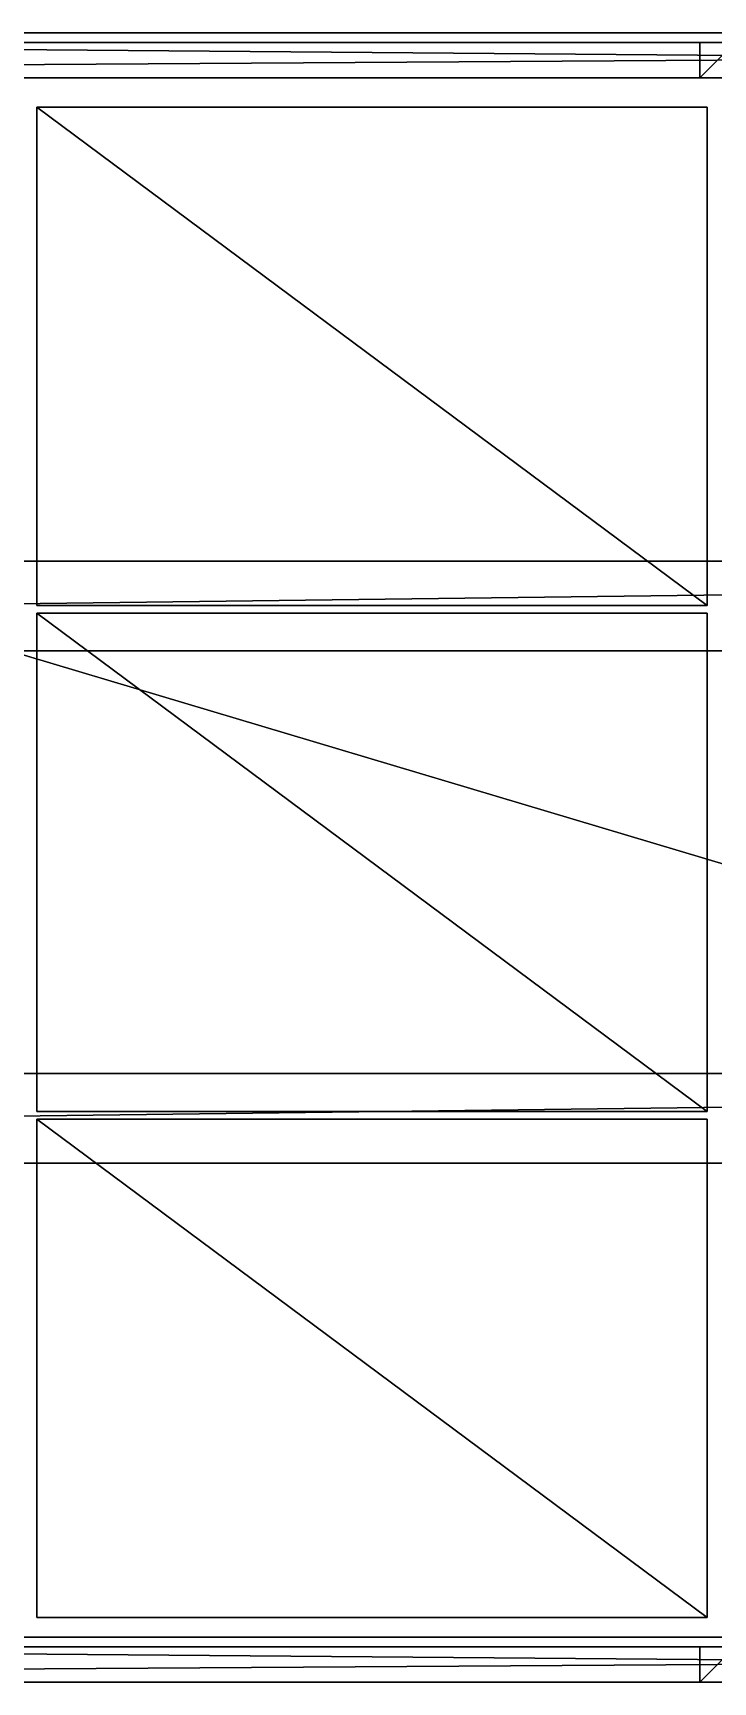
# Model space of a CAD drawing. Header units: millimetres. Extents: x -2700 to 8540, y -1280 to 1295.
# Drawn here: x 3180 to 4243, y -1280 to 1295 of the extents above; entities that cross this region are included whole.
import ezdxf

# ---------------------------------------------------------------- set-up
doc = ezdxf.new("R2010")
doc.units = ezdxf.units.MM

msp = doc.modelspace()

# ---------------------------------------------------------------- linework, layer by layer
at = {"layer": 'CAD_75LAB'}
for points in [[(8540, 1295, 1180), (-40, 1295, 1180), (-40, 1295, 1250)], [(8540, 1295, 1250), (8540, 1295, 1180), (-40, 1295, 1250)], [(8540, 1225, 1180), (-40, 1225, 1180), (-40, 1295, 1180)], [(8540, 1295, 1180), (8540, 1225, 1180), (-40, 1295, 1180)], [(8540, 1225, 1250), (-40, 1295, 1250), (-40, 1225, 1250)], [(8540, 1295, 1250), (-40, 1295, 1250), (8540, 1225, 1250)], [(8540, 1280, 1090), (-40, 1280, 1090), (-40, 1280, 1180)], [(8540, 1280, 1180), (8540, 1280, 1090), (-40, 1280, 1180)], [(8540, -1280, 1090), (-40, -1280, 1090), (-40, 1280, 1090)], [(8540, 1280, 1090), (8540, -1280, 1090), (-40, 1280, 1090)], [(8540, -1280, 1180), (-40, 1280, 1180), (-40, -1280, 1180)], [(8540, 1280, 1180), (-40, 1280, 1180), (8540, -1280, 1180)], [(8540, 1280, 3775), (8540, 1280, 3720), (-40, 1280, 3720)], [(8540, 1280, 3775), (-40, 1280, 3720), (-40, 1280, 3775)], [(8540, 1280, 3720), (-40, 1225, 3720), (-40, 1280, 3720)], [(8540, 1280, 3720), (8540, 1225, 3720), (-40, 1225, 3720)], [(8540, 1280, 3775), (-40, 1280, 3775), (-40, 1225, 3775)], [(8540, 1280, 3775), (-40, 1225, 3775), (8540, 1225, 3775)], [(4222.5, 1280, 3720), (4222.5, 1280, 1180), (4222.5, 1225, 1180)], [(4222.5, 1225, 3720), (4222.5, 1280, 3720), (4222.5, 1225, 1180)], [(4222.5, 1280, 3720), (4277.5, 1280, 1180), (4222.5, 1280, 1180)], [(4277.5, 1280, 3720), (4277.5, 1280, 1180), (4222.5, 1280, 3720)], [(4277.5, 1280, 1180), (4222.5, 1225, 1180), (4222.5, 1280, 1180)], [(4277.5, 1280, 1180), (4277.5, 1225, 1180), (4222.5, 1225, 1180)], [(4277.5, 1280, 3720), (4222.5, 1280, 3720), (4222.5, 1225, 3720)], [(4277.5, 1280, 3720), (4222.5, 1225, 3720), (4277.5, 1225, 3720)], [(8540, 1225, 3775), (-40, 1225, 3720), (8540, 1225, 3720)], [(8540, 1225, 3775), (-40, 1225, 3775), (-40, 1225, 3720)], [(8540, 1225, 1180), (-40, 1225, 1250), (-40, 1225, 1180)], [(8540, 1225, 1250), (-40, 1225, 1250), (8540, 1225, 1180)], [(4222.5, 1225, 3720), (4222.5, 1225, 1180), (4277.5, 1225, 1180)], [(4277.5, 1225, 3720), (4222.5, 1225, 3720), (4277.5, 1225, 1180)], [(3186, 401, 1847), (3186, 1179, 1183), (3186, 401, 1183)], [(3186, 401, 1847), (3186, 1179, 1847), (3186, 1179, 1183)], [(4234, 1179, 1183), (3186, 1179, 1183), (3186, 1179, 1847)], [(4234, 1179, 1847), (4234, 1179, 1183), (3186, 1179, 1847)], [(4234, 401, 1183), (3186, 401, 1183), (3186, 1179, 1183)], [(4234, 1179, 1183), (4234, 401, 1183), (3186, 1179, 1183)], [(4234, 401, 1847), (3186, 1179, 1847), (3186, 401, 1847)], [(4234, 1179, 1847), (3186, 1179, 1847), (4234, 401, 1847)], [(3186, 401, 2517), (3186, 1179, 1853), (3186, 401, 1853)], [(3186, 401, 2517), (3186, 1179, 2517), (3186, 1179, 1853)], [(4234, 1179, 1853), (3186, 1179, 1853), (3186, 1179, 2517)], [(4234, 1179, 2517), (4234, 1179, 1853), (3186, 1179, 2517)], [(4234, 401, 1853), (3186, 401, 1853), (3186, 1179, 1853)], [(4234, 1179, 1853), (4234, 401, 1853), (3186, 1179, 1853)], [(4234, 401, 2517), (3186, 1179, 2517), (3186, 401, 2517)], [(4234, 1179, 2517), (3186, 1179, 2517), (4234, 401, 2517)], [(3186, 401, 3187), (3186, 1179, 2523), (3186, 401, 2523)], [(3186, 401, 3187), (3186, 1179, 3187), (3186, 1179, 2523)], [(4234, 1179, 2523), (3186, 1179, 2523), (3186, 1179, 3187)], [(4234, 1179, 3187), (4234, 1179, 2523), (3186, 1179, 3187)], [(4234, 401, 2523), (3186, 401, 2523), (3186, 1179, 2523)], [(4234, 1179, 2523), (4234, 401, 2523), (3186, 1179, 2523)], [(4234, 401, 3187), (3186, 1179, 3187), (3186, 401, 3187)], [(4234, 1179, 3187), (3186, 1179, 3187), (4234, 401, 3187)], [(4234, 401, 1847), (4234, 401, 1183), (4234, 1179, 1183)], [(4234, 401, 1847), (4234, 1179, 1183), (4234, 1179, 1847)], [(4234, 401, 2517), (4234, 401, 1853), (4234, 1179, 1853)], [(4234, 401, 2517), (4234, 1179, 1853), (4234, 1179, 2517)], [(4234, 401, 3187), (4234, 401, 2523), (4234, 1179, 2523)], [(4234, 401, 3187), (4234, 1179, 2523), (4234, 1179, 3187)], [(8460, 470, 840), (-2700, 470, 840), (-2700, 470, 1090)], [(8460, 470, 1090), (8460, 470, 840), (-2700, 470, 1090)], [(8460, 470, 840), (-2700, 330, 840), (-2700, 470, 840)], [(8460, 470, 840), (8460, 330, 840), (-2700, 330, 840)], [(8460, 470, 1090), (-2700, 470, 1090), (-2700, 330, 1090)], [(8460, 470, 1090), (-2700, 330, 1090), (8460, 330, 1090)], [(4234, 401, 1183), (3186, 401, 1847), (3186, 401, 1183)], [(4234, 401, 1847), (3186, 401, 1847), (4234, 401, 1183)], [(4234, 401, 1853), (3186, 401, 2517), (3186, 401, 1853)], [(4234, 401, 2517), (3186, 401, 2517), (4234, 401, 1853)], [(4234, 401, 2523), (3186, 401, 3187), (3186, 401, 2523)], [(4234, 401, 3187), (3186, 401, 3187), (4234, 401, 2523)], [(3186, -389, 1847), (3186, 389, 1183), (3186, -389, 1183)], [(3186, -389, 1847), (3186, 389, 1847), (3186, 389, 1183)], [(4234, 389, 1183), (3186, 389, 1183), (3186, 389, 1847)], [(4234, 389, 1847), (4234, 389, 1183), (3186, 389, 1847)], [(4234, -389, 1183), (3186, -389, 1183), (3186, 389, 1183)], [(4234, 389, 1183), (4234, -389, 1183), (3186, 389, 1183)], [(4234, -389, 1847), (3186, 389, 1847), (3186, -389, 1847)], [(4234, 389, 1847), (3186, 389, 1847), (4234, -389, 1847)], [(3186, -389, 2517), (3186, 389, 1853), (3186, -389, 1853)], [(3186, -389, 2517), (3186, 389, 2517), (3186, 389, 1853)], [(4234, 389, 1853), (3186, 389, 1853), (3186, 389, 2517)], [(4234, 389, 2517), (4234, 389, 1853), (3186, 389, 2517)], [(4234, -389, 1853), (3186, -389, 1853), (3186, 389, 1853)], [(4234, 389, 1853), (4234, -389, 1853), (3186, 389, 1853)], [(4234, -389, 2517), (3186, 389, 2517), (3186, -389, 2517)], [(4234, 389, 2517), (3186, 389, 2517), (4234, -389, 2517)], [(3186, -389, 3187), (3186, 389, 2523), (3186, -389, 2523)], [(3186, -389, 3187), (3186, 389, 3187), (3186, 389, 2523)], [(4234, 389, 2523), (3186, 389, 2523), (3186, 389, 3187)], [(4234, 389, 3187), (4234, 389, 2523), (3186, 389, 3187)], [(4234, -389, 2523), (3186, -389, 2523), (3186, 389, 2523)], [(4234, 389, 2523), (4234, -389, 2523), (3186, 389, 2523)], [(4234, -389, 3187), (3186, 389, 3187), (3186, -389, 3187)], [(4234, 389, 3187), (3186, 389, 3187), (4234, -389, 3187)], [(4234, -389, 1847), (4234, -389, 1183), (4234, 389, 1183)], [(4234, -389, 1847), (4234, 389, 1183), (4234, 389, 1847)], [(4234, -389, 2517), (4234, -389, 1853), (4234, 389, 1853)], [(4234, -389, 2517), (4234, 389, 1853), (4234, 389, 2517)], [(4234, -389, 3187), (4234, -389, 2523), (4234, 389, 2523)], [(4234, -389, 3187), (4234, 389, 2523), (4234, 389, 3187)], [(8460, 330, 840), (-2700, 330, 1090), (-2700, 330, 840)], [(8460, 330, 1090), (-2700, 330, 1090), (8460, 330, 840)], [(8460, -330, 840), (-2700, -330, 840), (-2700, -330, 1090)], [(8460, -330, 1090), (8460, -330, 840), (-2700, -330, 1090)], [(8460, -330, 840), (-2700, -470, 840), (-2700, -330, 840)], [(8460, -330, 840), (8460, -470, 840), (-2700, -470, 840)], [(8460, -330, 1090), (-2700, -330, 1090), (-2700, -470, 1090)], [(8460, -330, 1090), (-2700, -470, 1090), (8460, -470, 1090)], [(4234, -389, 1183), (3186, -389, 1847), (3186, -389, 1183)], [(4234, -389, 1847), (3186, -389, 1847), (4234, -389, 1183)], [(4234, -389, 1853), (3186, -389, 2517), (3186, -389, 1853)], [(4234, -389, 2517), (3186, -389, 2517), (4234, -389, 1853)], [(4234, -389, 2523), (3186, -389, 3187), (3186, -389, 2523)], [(4234, -389, 3187), (3186, -389, 3187), (4234, -389, 2523)], [(3186, -1179, 1847), (3186, -401, 1183), (3186, -1179, 1183)], [(3186, -1179, 1847), (3186, -401, 1847), (3186, -401, 1183)], [(4234, -401, 1183), (3186, -401, 1183), (3186, -401, 1847)], [(4234, -401, 1847), (4234, -401, 1183), (3186, -401, 1847)], [(4234, -1179, 1183), (3186, -1179, 1183), (3186, -401, 1183)], [(4234, -401, 1183), (4234, -1179, 1183), (3186, -401, 1183)], [(4234, -1179, 1847), (3186, -401, 1847), (3186, -1179, 1847)], [(4234, -401, 1847), (3186, -401, 1847), (4234, -1179, 1847)], [(3186, -1179, 2517), (3186, -401, 1853), (3186, -1179, 1853)], [(3186, -1179, 2517), (3186, -401, 2517), (3186, -401, 1853)], [(4234, -401, 1853), (3186, -401, 1853), (3186, -401, 2517)], [(4234, -401, 2517), (4234, -401, 1853), (3186, -401, 2517)], [(4234, -1179, 1853), (3186, -1179, 1853), (3186, -401, 1853)], [(4234, -401, 1853), (4234, -1179, 1853), (3186, -401, 1853)], [(4234, -1179, 2517), (3186, -401, 2517), (3186, -1179, 2517)], [(4234, -401, 2517), (3186, -401, 2517), (4234, -1179, 2517)], [(3186, -1179, 3187), (3186, -401, 2523), (3186, -1179, 2523)], [(3186, -1179, 3187), (3186, -401, 3187), (3186, -401, 2523)], [(4234, -401, 2523), (3186, -401, 2523), (3186, -401, 3187)], [(4234, -401, 3187), (4234, -401, 2523), (3186, -401, 3187)], [(4234, -1179, 2523), (3186, -1179, 2523), (3186, -401, 2523)], [(4234, -401, 2523), (4234, -1179, 2523), (3186, -401, 2523)], [(4234, -1179, 3187), (3186, -401, 3187), (3186, -1179, 3187)], [(4234, -401, 3187), (3186, -401, 3187), (4234, -1179, 3187)], [(4234, -1179, 1847), (4234, -1179, 1183), (4234, -401, 1183)], [(4234, -1179, 1847), (4234, -401, 1183), (4234, -401, 1847)], [(4234, -1179, 2517), (4234, -1179, 1853), (4234, -401, 1853)], [(4234, -1179, 2517), (4234, -401, 1853), (4234, -401, 2517)], [(4234, -1179, 3187), (4234, -1179, 2523), (4234, -401, 2523)], [(4234, -1179, 3187), (4234, -401, 2523), (4234, -401, 3187)], [(8460, -470, 840), (-2700, -470, 1090), (-2700, -470, 840)], [(8460, -470, 1090), (-2700, -470, 1090), (8460, -470, 840)], [(4234, -1179, 1183), (3186, -1179, 1847), (3186, -1179, 1183)], [(4234, -1179, 1847), (3186, -1179, 1847), (4234, -1179, 1183)], [(4234, -1179, 1853), (3186, -1179, 2517), (3186, -1179, 1853)], [(4234, -1179, 2517), (3186, -1179, 2517), (4234, -1179, 1853)], [(4234, -1179, 2523), (3186, -1179, 3187), (3186, -1179, 2523)], [(4234, -1179, 3187), (3186, -1179, 3187), (4234, -1179, 2523)], [(8540, -1210, 1180), (-40, -1210, 1180), (-40, -1210, 1250)], [(8540, -1210, 1250), (8540, -1210, 1180), (-40, -1210, 1250)], [(8540, -1280, 1180), (-40, -1280, 1180), (-40, -1210, 1180)], [(8540, -1210, 1180), (8540, -1280, 1180), (-40, -1210, 1180)], [(8540, -1280, 1250), (-40, -1210, 1250), (-40, -1280, 1250)], [(8540, -1210, 1250), (-40, -1210, 1250), (8540, -1280, 1250)], [(8540, -1225, 3775), (8540, -1225, 3720), (-40, -1225, 3720)], [(8540, -1225, 3775), (-40, -1225, 3720), (-40, -1225, 3775)], [(8540, -1225, 3720), (-40, -1280, 3720), (-40, -1225, 3720)], [(8540, -1225, 3720), (8540, -1280, 3720), (-40, -1280, 3720)], [(8540, -1225, 3775), (-40, -1225, 3775), (-40, -1280, 3775)], [(8540, -1225, 3775), (-40, -1280, 3775), (8540, -1280, 3775)], [(4222.5, -1225, 3720), (4222.5, -1225, 1180), (4222.5, -1280, 1180)], [(4222.5, -1280, 3720), (4222.5, -1225, 3720), (4222.5, -1280, 1180)], [(4222.5, -1225, 3720), (4277.5, -1225, 1180), (4222.5, -1225, 1180)], [(4277.5, -1225, 3720), (4277.5, -1225, 1180), (4222.5, -1225, 3720)], [(4277.5, -1225, 1180), (4222.5, -1280, 1180), (4222.5, -1225, 1180)], [(4277.5, -1225, 1180), (4277.5, -1280, 1180), (4222.5, -1280, 1180)], [(4277.5, -1225, 3720), (4222.5, -1225, 3720), (4222.5, -1280, 3720)], [(4277.5, -1225, 3720), (4222.5, -1280, 3720), (4277.5, -1280, 3720)], [(8540, -1280, 1090), (-40, -1280, 1180), (-40, -1280, 1090)], [(8540, -1280, 1180), (-40, -1280, 1180), (8540, -1280, 1090)], [(8540, -1280, 3775), (-40, -1280, 3720), (8540, -1280, 3720)], [(8540, -1280, 3775), (-40, -1280, 3775), (-40, -1280, 3720)], [(8540, -1280, 1180), (-40, -1280, 1250), (-40, -1280, 1180)], [(8540, -1280, 1250), (-40, -1280, 1250), (8540, -1280, 1180)], [(4222.5, -1280, 3720), (4222.5, -1280, 1180), (4277.5, -1280, 1180)], [(4277.5, -1280, 3720), (4222.5, -1280, 3720), (4277.5, -1280, 1180)]]:
    msp.add_3dface(points, dxfattribs=at)

doc.saveas('drawing.dxf')
